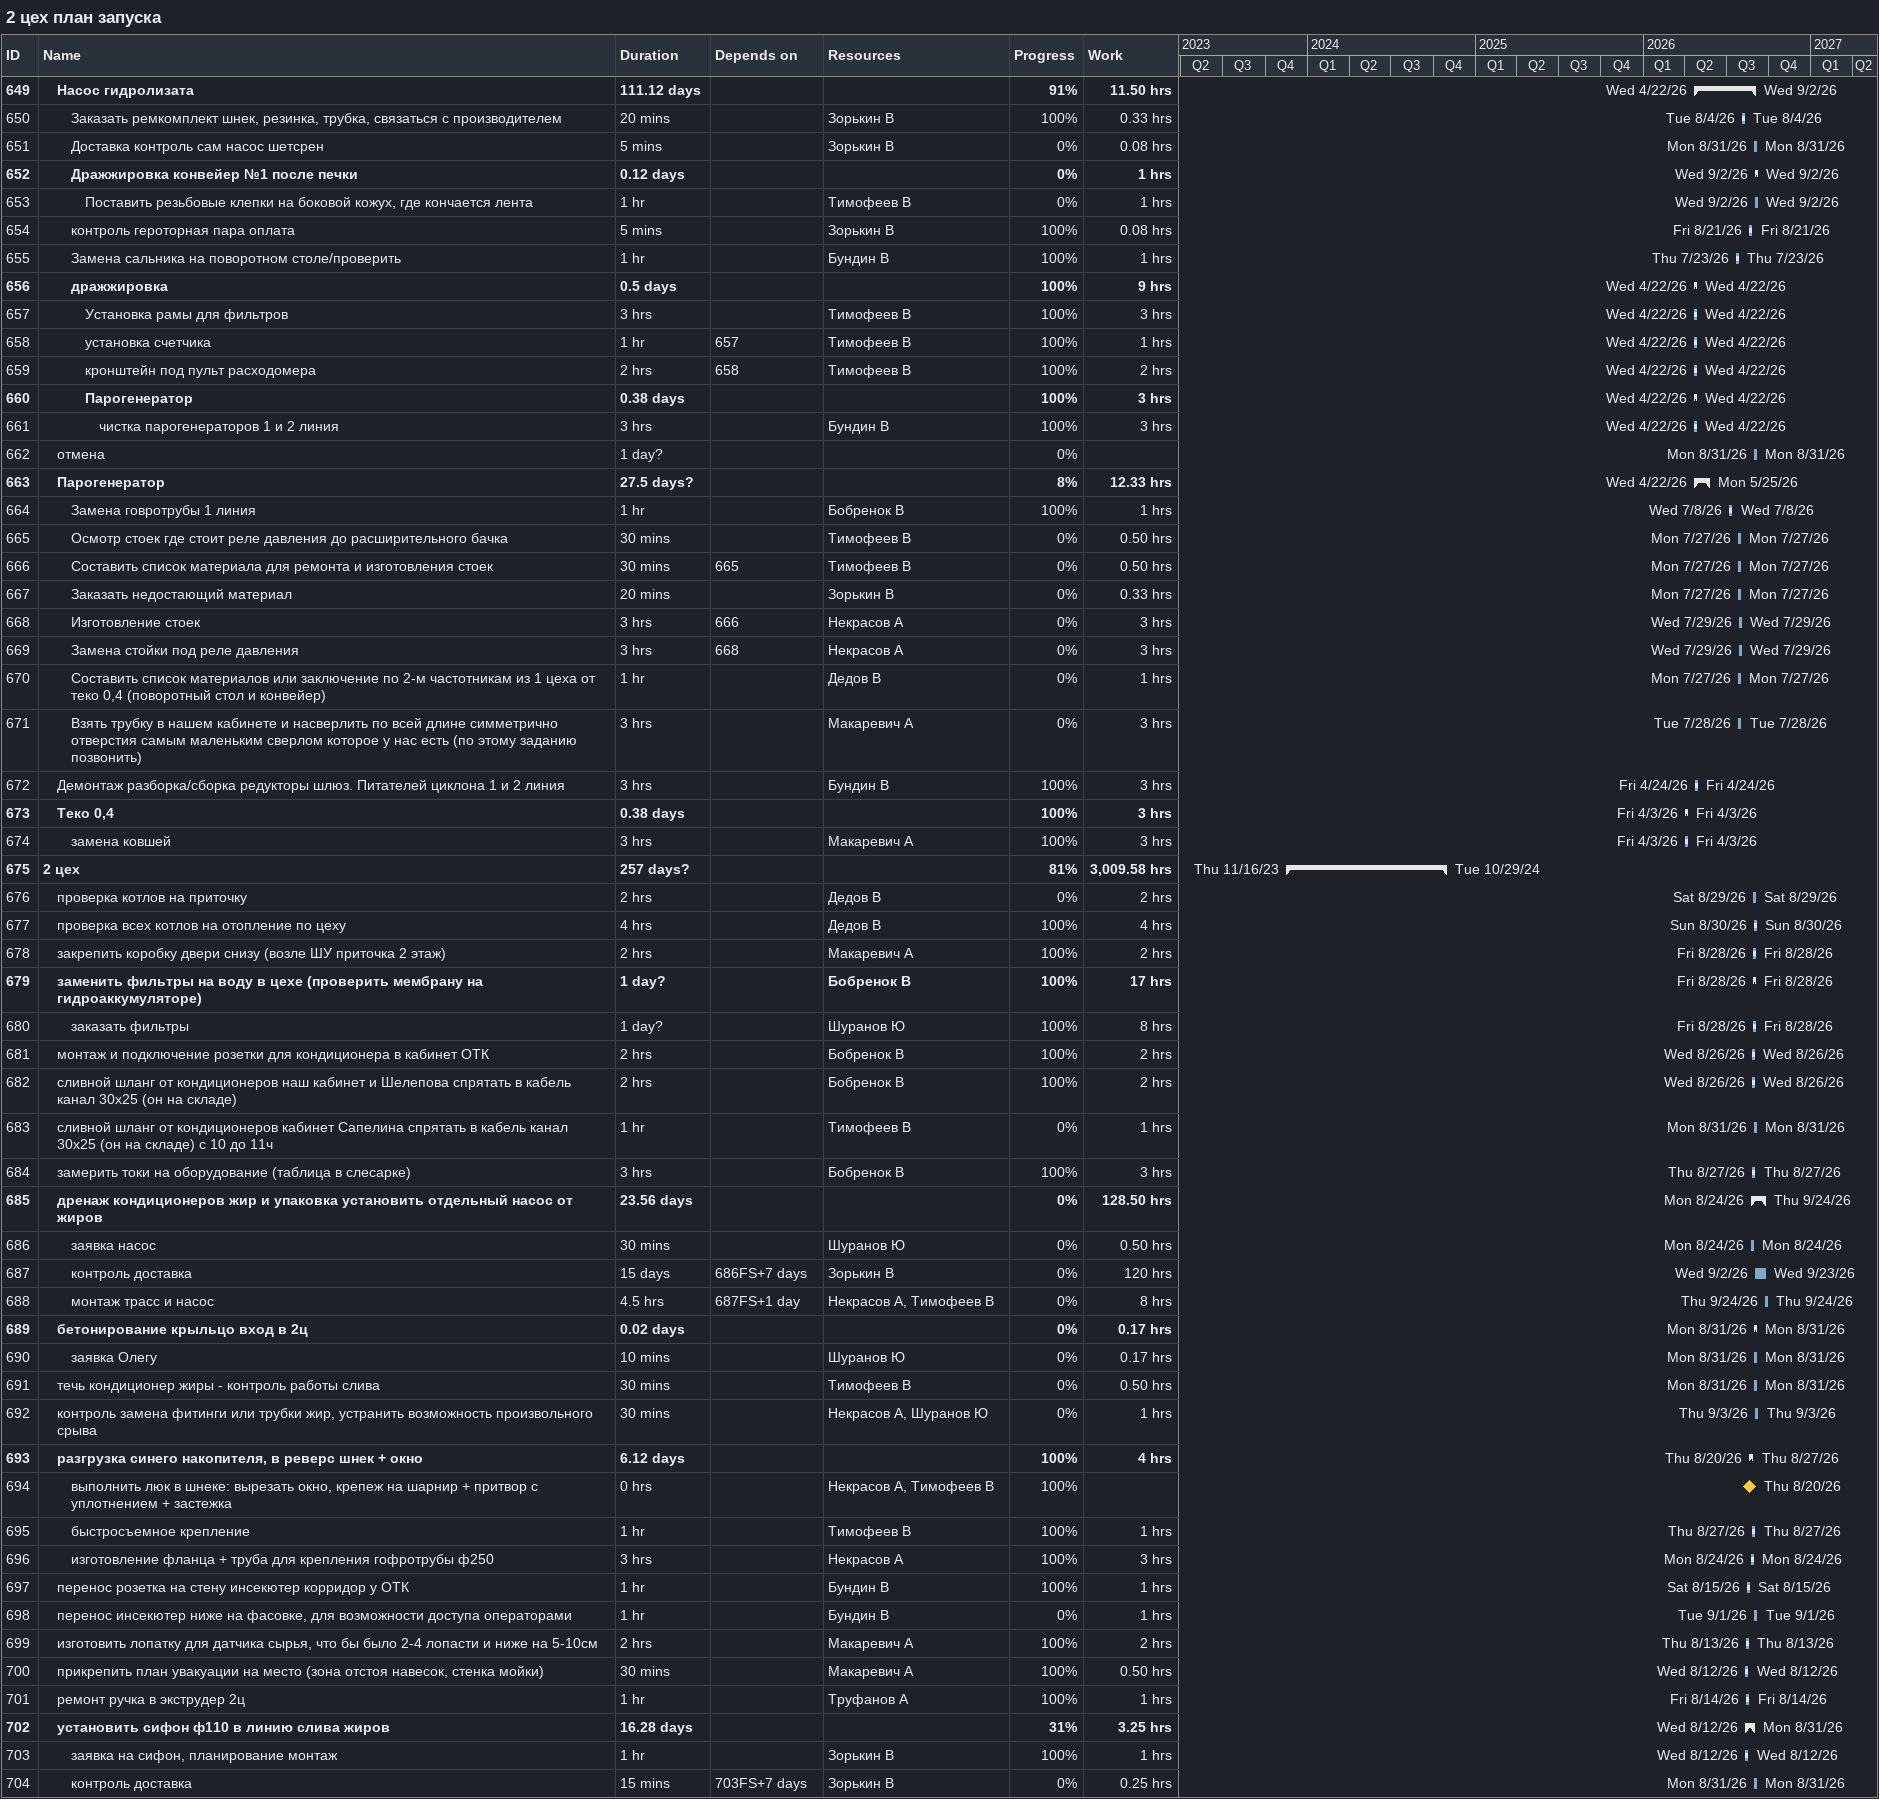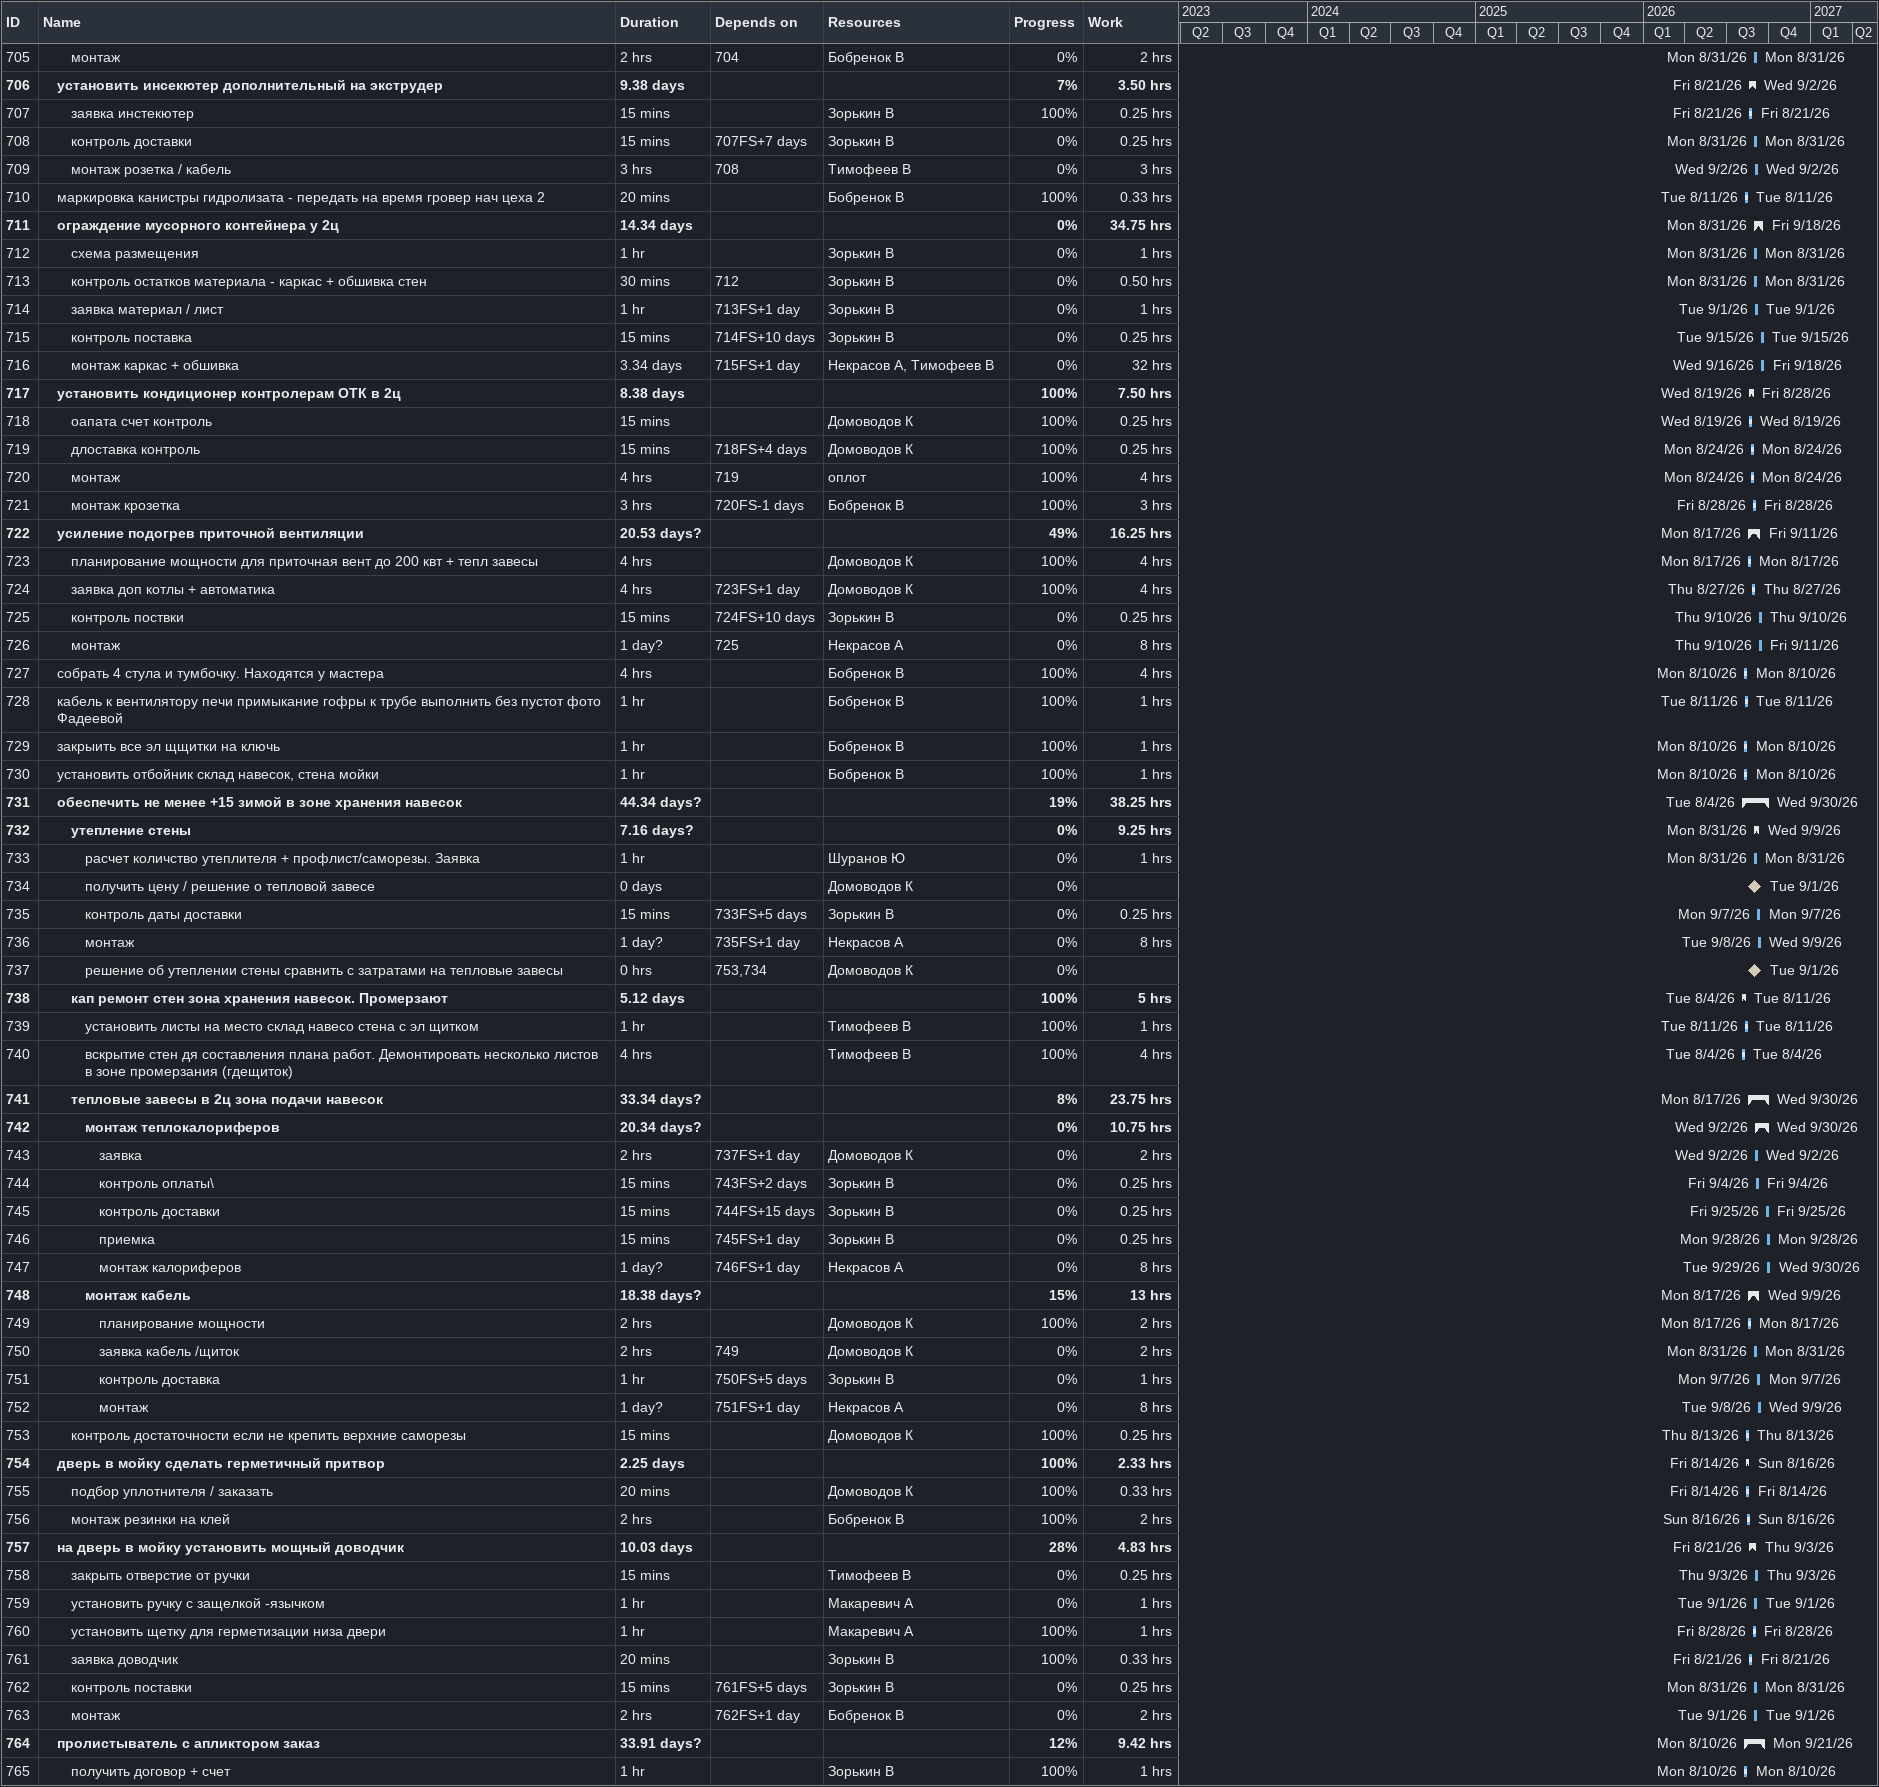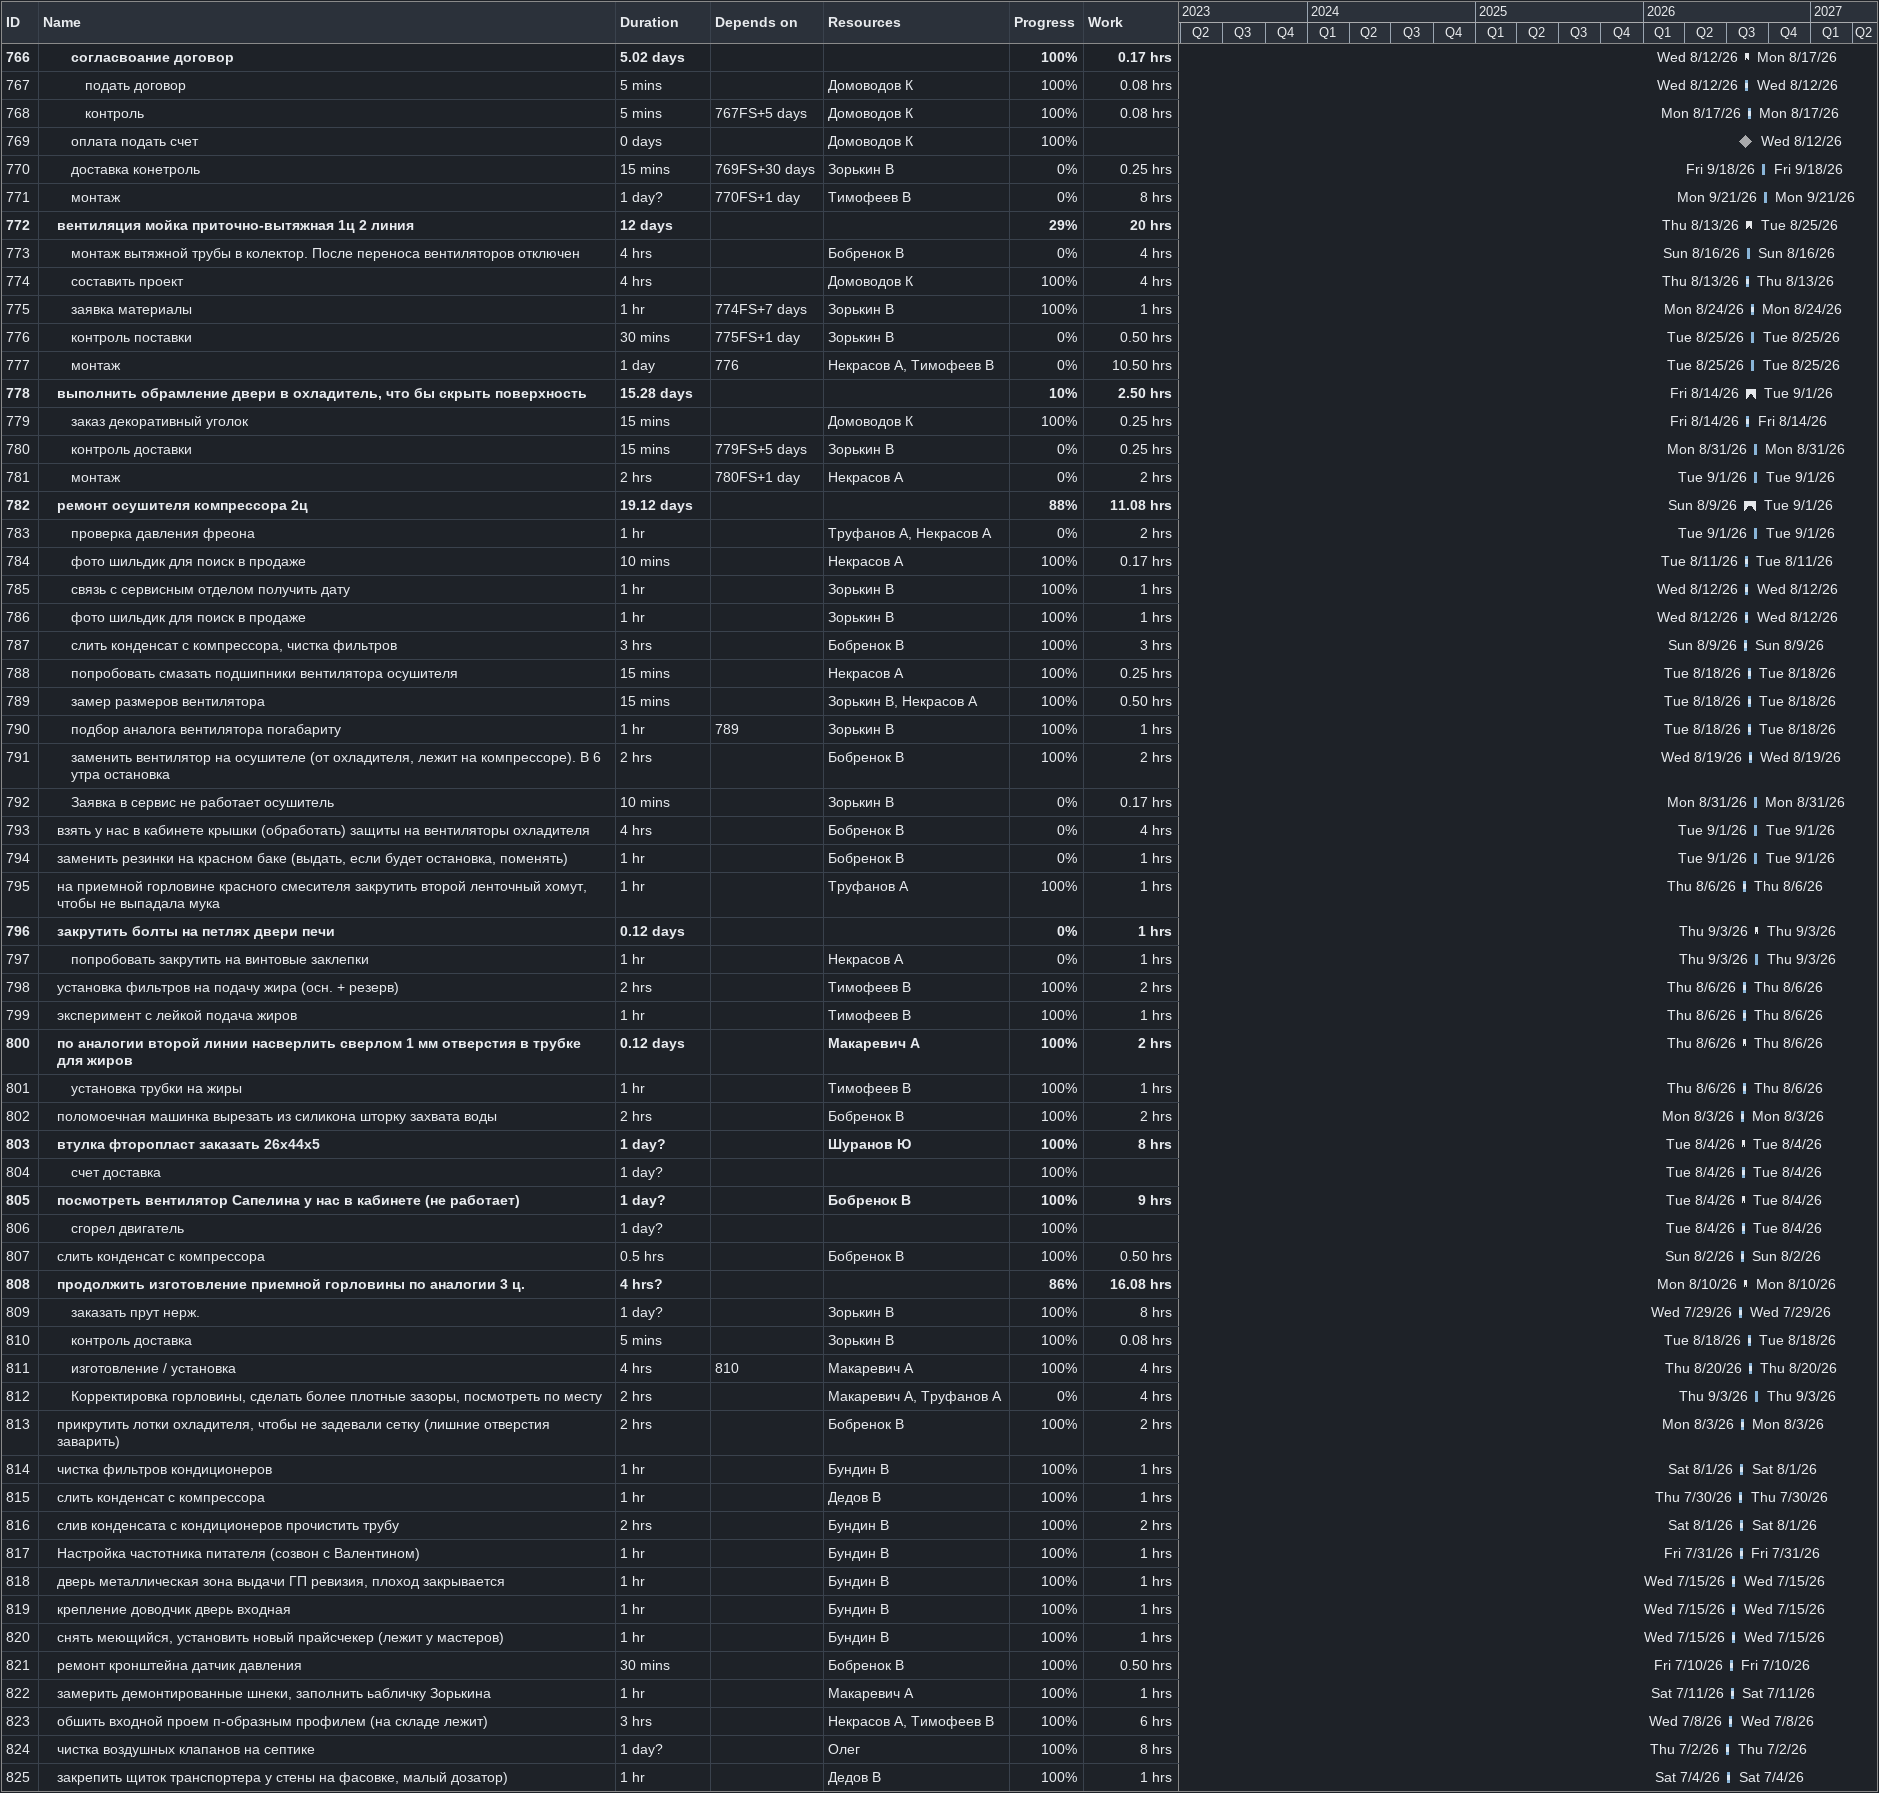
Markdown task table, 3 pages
2 цех план запуска

| ID | Level | Task | Duration | Start | Finish | Predecessors | Resources | % complete | Work (h) |
|---|---|---|---|---|---|---|---|---|---|
| 649 | 2 | **Насос гидролизата** | 111.12d | 2026-04-22 | 2026-09-02 |  |  | 91 | 11.50 |
| 650 | 3 | Заказать ремкомплект шнек, резинка, трубка, связаться с производителем | 20min | 2026-08-04 | 2026-08-04 |  | Зорькин В | 100 | 0.33 |
| 651 | 3 | Доставка контроль сам насос шетсрен | 5min | 2026-08-31 | 2026-08-31 |  | Зорькин В | 0 | 0.08 |
| 652 | 3 | **Дражжировка конвейер №1 после печки** | 0.12d | 2026-09-02 | 2026-09-02 |  |  | 0 | 1 |
| 653 | 4 | Поставить резьбовые клепки на боковой кожух, где кончается лента | 1h | 2026-09-02 | 2026-09-02 |  | Тимофеев В | 0 | 1 |
| 654 | 3 | контроль героторная пара оплата | 5min | 2026-08-21 | 2026-08-21 |  | Зорькин В | 100 | 0.08 |
| 655 | 3 | Замена сальника на поворотном столе/проверить | 1h | 2026-07-23 | 2026-07-23 |  | Бундин В | 100 | 1 |
| 656 | 3 | **дражжировка** | 0.5d | 2026-04-22 | 2026-04-22 |  |  | 100 | 9 |
| 657 | 4 | Установка рамы для фильтров | 3h | 2026-04-22 | 2026-04-22 |  | Тимофеев В | 100 | 3 |
| 658 | 4 | установка счетчика | 1h | 2026-04-22 | 2026-04-22 | 657 | Тимофеев В | 100 | 1 |
| 659 | 4 | кронштейн под пульт расходомера | 2h | 2026-04-22 | 2026-04-22 | 658 | Тимофеев В | 100 | 2 |
| 660 | 4 | **Парогенератор** | 0.38d | 2026-04-22 | 2026-04-22 |  |  | 100 | 3 |
| 661 | 5 | чистка парогенераторов 1 и 2 линия | 3h | 2026-04-22 | 2026-04-22 |  | Бундин В | 100 | 3 |
| 662 | 2 | отмена | 1d? | 2026-08-31 | 2026-08-31 |  |  | 0 |  |
| 663 | 2 | **Парогенератор** | 27.5d? | 2026-04-22 | 2026-05-25 |  |  | 8 | 12.33 |
| 664 | 3 | Замена говротрубы 1 линия | 1h | 2026-07-08 | 2026-07-08 |  | Бобренок В | 100 | 1 |
| 665 | 3 | Осмотр стоек где стоит реле давления до расширительного бачка | 30min | 2026-07-27 | 2026-07-27 |  | Тимофеев В | 0 | 0.50 |
| 666 | 3 | Составить список материала для ремонта и изготовления стоек | 30min | 2026-07-27 | 2026-07-27 | 665 | Тимофеев В | 0 | 0.50 |
| 667 | 3 | Заказать недостающий материал | 20min | 2026-07-27 | 2026-07-27 |  | Зорькин В | 0 | 0.33 |
| 668 | 3 | Изготовление стоек | 3h | 2026-07-29 | 2026-07-29 | 666 | Некрасов А | 0 | 3 |
| 669 | 3 | Замена стойки под реле давления | 3h | 2026-07-29 | 2026-07-29 | 668 | Некрасов А | 0 | 3 |
| 670 | 3 | Составить список материалов или заключение по 2-м частотникам из 1 цеха от теко 0,4 (поворотный стол и конвейер) | 1h | 2026-07-27 | 2026-07-27 |  | Дедов В | 0 | 1 |
| 671 | 3 | Взять трубку в нашем кабинете и насверлить по всей длине симметрично отверстия самым маленьким сверлом которое у нас есть (по этому заданию позвонить) | 3h | 2026-07-28 | 2026-07-28 |  | Макаревич А | 0 | 3 |
| 672 | 2 | Демонтаж разборка/сборка редукторы шлюз. Питателей циклона 1 и 2 линия | 3h | 2026-04-24 | 2026-04-24 |  | Бундин В | 100 | 3 |
| 673 | 2 | **Теко 0,4** | 0.38d | 2026-04-03 | 2026-04-03 |  |  | 100 | 3 |
| 674 | 3 | замена ковшей | 3h | 2026-04-03 | 2026-04-03 |  | Макаревич А | 100 | 3 |
| 675 | 1 | **2 цех** | 257d? | 2023-11-16 | 2024-10-29 |  |  | 81 | 3009.58 |
| 676 | 2 | проверка котлов на приточку | 2h | 2026-08-29 | 2026-08-29 |  | Дедов В | 0 | 2 |
| 677 | 2 | проверка всех котлов на отопление по цеху | 4h | 2026-08-30 | 2026-08-30 |  | Дедов В | 100 | 4 |
| 678 | 2 | закрепить коробку двери снизу (возле ШУ приточка 2 этаж) | 2h | 2026-08-28 | 2026-08-28 |  | Макаревич А | 100 | 2 |
| 679 | 2 | **заменить фильтры на воду в цехе (проверить мембрану на гидроаккумуляторе)** | 1d? | 2026-08-28 | 2026-08-28 |  | Бобренок В | 100 | 17 |
| 680 | 3 | заказать фильтры | 1d? | 2026-08-28 | 2026-08-28 |  | Шуранов Ю | 100 | 8 |
| 681 | 2 | монтаж и подключение розетки для кондиционера в кабинет ОТК | 2h | 2026-08-26 | 2026-08-26 |  | Бобренок В | 100 | 2 |
| 682 | 2 | сливной шланг от кондиционеров наш кабинет и Шелепова спрятать в кабель канал 30х25 (он на складе) | 2h | 2026-08-26 | 2026-08-26 |  | Бобренок В | 100 | 2 |
| 683 | 2 | сливной шланг от кондиционеров кабинет Сапелина спрятать в кабель канал 30х25 (он на складе) с 10 до 11ч | 1h | 2026-08-31 | 2026-08-31 |  | Тимофеев В | 0 | 1 |
| 684 | 2 | замерить токи на оборудование (таблица в слесарке) | 3h | 2026-08-27 | 2026-08-27 |  | Бобренок В | 100 | 3 |
| 685 | 2 | **дренаж кондиционеров жир и упаковка установить отдельный насос от жиров** | 23.56d | 2026-08-24 | 2026-09-24 |  |  | 0 | 128.50 |
| 686 | 3 | заявка насос | 30min | 2026-08-24 | 2026-08-24 |  | Шуранов Ю | 0 | 0.50 |
| 687 | 3 | контроль доставка | 15d | 2026-09-02 | 2026-09-23 | 686FS+7d | Зорькин В | 0 | 120 |
| 688 | 3 | монтаж трасс и насос | 4.5h | 2026-09-24 | 2026-09-24 | 687FS+1d | Некрасов А, Тимофеев В | 0 | 8 |
| 689 | 2 | **бетонирование крыльцо вход в 2ц** | 0.02d | 2026-08-31 | 2026-08-31 |  |  | 0 | 0.17 |
| 690 | 3 | заявка Олегу | 10min | 2026-08-31 | 2026-08-31 |  | Шуранов Ю | 0 | 0.17 |
| 691 | 2 | течь кондиционер жиры - контроль работы слива | 30min | 2026-08-31 | 2026-08-31 |  | Тимофеев В | 0 | 0.50 |
| 692 | 2 | контроль замена фитинги или трубки жир, устранить возможность произвольного срыва | 30min | 2026-09-03 | 2026-09-03 |  | Некрасов А, Шуранов Ю | 0 | 1 |
| 693 | 2 | **разгрузка синего накопителя, в реверс шнек + окно** | 6.12d | 2026-08-20 | 2026-08-27 |  |  | 100 | 4 |
| 694 | 3 | выполнить люк в шнеке: вырезать окно, крепеж на шарнир + притвор с уплотнением + застежка | 0h | 2026-08-20 | 2026-08-20 |  | Некрасов А, Тимофеев В | 100 |  |
| 695 | 3 | быстросъемное крепление | 1h | 2026-08-27 | 2026-08-27 |  | Тимофеев В | 100 | 1 |
| 696 | 3 | изготовление фланца + труба для крепления гофротрубы ф250 | 3h | 2026-08-24 | 2026-08-24 |  | Некрасов А | 100 | 3 |
| 697 | 2 | перенос розетка на стену инсекютер корридор у ОТК | 1h | 2026-08-15 | 2026-08-15 |  | Бундин В | 100 | 1 |
| 698 | 2 | перенос инсекютер ниже на фасовке, для возможности доступа операторами | 1h | 2026-09-01 | 2026-09-01 |  | Бундин В | 0 | 1 |
| 699 | 2 | изготовить лопатку для датчика сырья, что бы было 2-4 лопасти и ниже на 5-10см | 2h | 2026-08-13 | 2026-08-13 |  | Макаревич А | 100 | 2 |
| 700 | 2 | прикрепить план увакуации на место (зона отстоя навесок, стенка мойки) | 30min | 2026-08-12 | 2026-08-12 |  | Макаревич А | 100 | 0.50 |
| 701 | 2 | ремонт ручка в экструдер 2ц | 1h | 2026-08-14 | 2026-08-14 |  | Труфанов А | 100 | 1 |
| 702 | 2 | **установить сифон ф110 в линию слива жиров** | 16.28d | 2026-08-12 | 2026-08-31 |  |  | 31 | 3.25 |
| 703 | 3 | заявка на сифон, планирование монтаж | 1h | 2026-08-12 | 2026-08-12 |  | Зорькин В | 100 | 1 |
| 704 | 3 | контроль доставка | 15min | 2026-08-31 | 2026-08-31 | 703FS+7d | Зорькин В | 0 | 0.25 |
| 705 | 3 | монтаж | 2h | 2026-08-31 | 2026-08-31 | 704 | Бобренок В | 0 | 2 |
| 706 | 2 | **установить инсекютер дополнительный на экструдер** | 9.38d | 2026-08-21 | 2026-09-02 |  |  | 7 | 3.50 |
| 707 | 3 | заявка инстекютер | 15min | 2026-08-21 | 2026-08-21 |  | Зорькин В | 100 | 0.25 |
| 708 | 3 | контроль доставки | 15min | 2026-08-31 | 2026-08-31 | 707FS+7d | Зорькин В | 0 | 0.25 |
| 709 | 3 | монтаж розетка / кабель | 3h | 2026-09-02 | 2026-09-02 | 708 | Тимофеев В | 0 | 3 |
| 710 | 2 | маркировка канистры гидролизата - передать на время гровер нач цеха 2 | 20min | 2026-08-11 | 2026-08-11 |  | Бобренок В | 100 | 0.33 |
| 711 | 2 | **ограждение мусорного контейнера у 2ц** | 14.34d | 2026-08-31 | 2026-09-18 |  |  | 0 | 34.75 |
| 712 | 3 | схема размещения | 1h | 2026-08-31 | 2026-08-31 |  | Зорькин В | 0 | 1 |
| 713 | 3 | контроль остатков материала - каркас + обшивка стен | 30min | 2026-08-31 | 2026-08-31 | 712 | Зорькин В | 0 | 0.50 |
| 714 | 3 | заявка материал / лист | 1h | 2026-09-01 | 2026-09-01 | 713FS+1d | Зорькин В | 0 | 1 |
| 715 | 3 | контроль поставка | 15min | 2026-09-15 | 2026-09-15 | 714FS+10d | Зорькин В | 0 | 0.25 |
| 716 | 3 | монтаж каркас + обшивка | 3.34d | 2026-09-16 | 2026-09-18 | 715FS+1d | Некрасов А, Тимофеев В | 0 | 32 |
| 717 | 2 | **установить кондиционер контролерам ОТК в 2ц** | 8.38d | 2026-08-19 | 2026-08-28 |  |  | 100 | 7.50 |
| 718 | 3 | оапата счет контроль | 15min | 2026-08-19 | 2026-08-19 |  | Домоводов К | 100 | 0.25 |
| 719 | 3 | длоставка контроль | 15min | 2026-08-24 | 2026-08-24 | 718FS+4d | Домоводов К | 100 | 0.25 |
| 720 | 3 | монтаж | 4h | 2026-08-24 | 2026-08-24 | 719 | оплот | 100 | 4 |
| 721 | 3 | монтаж крозетка | 3h | 2026-08-28 | 2026-08-28 | 720FS-1d | Бобренок В | 100 | 3 |
| 722 | 2 | **усиление подогрев приточной вентиляции** | 20.53d? | 2026-08-17 | 2026-09-11 |  |  | 49 | 16.25 |
| 723 | 3 | планирование мощности для приточная вент до 200 квт + тепл завесы | 4h | 2026-08-17 | 2026-08-17 |  | Домоводов К | 100 | 4 |
| 724 | 3 | заявка доп котлы + автоматика | 4h | 2026-08-27 | 2026-08-27 | 723FS+1d | Домоводов К | 100 | 4 |
| 725 | 3 | контроль поствки | 15min | 2026-09-10 | 2026-09-10 | 724FS+10d | Зорькин В | 0 | 0.25 |
| 726 | 3 | монтаж | 1d? | 2026-09-10 | 2026-09-11 | 725 | Некрасов А | 0 | 8 |
| 727 | 2 | собрать 4 стула и тумбочку. Находятся у мастера | 4h | 2026-08-10 | 2026-08-10 |  | Бобренок В | 100 | 4 |
| 728 | 2 | кабель к вентилятору печи примыкание гофры к трубе выполнить без пустот фото Фадеевой | 1h | 2026-08-11 | 2026-08-11 |  | Бобренок В | 100 | 1 |
| 729 | 2 | закрыить все эл щщитки на ключь | 1h | 2026-08-10 | 2026-08-10 |  | Бобренок В | 100 | 1 |
| 730 | 2 | установить отбойник склад навесок, стена мойки | 1h | 2026-08-10 | 2026-08-10 |  | Бобренок В | 100 | 1 |
| 731 | 2 | **обеспечить не менее +15 зимой в зоне хранения навесок** | 44.34d? | 2026-08-04 | 2026-09-30 |  |  | 19 | 38.25 |
| 732 | 3 | **утепление стены** | 7.16d? | 2026-08-31 | 2026-09-09 |  |  | 0 | 9.25 |
| 733 | 4 | расчет количство утеплителя + профлист/саморезы. Заявка | 1h | 2026-08-31 | 2026-08-31 |  | Шуранов Ю | 0 | 1 |
| 734 | 4 | получить цену / решение о тепловой завесе | 0d | 2026-09-01 | 2026-09-01 |  | Домоводов К | 0 |  |
| 735 | 4 | контроль даты доставки | 15min | 2026-09-07 | 2026-09-07 | 733FS+5d | Зорькин В | 0 | 0.25 |
| 736 | 4 | монтаж | 1d? | 2026-09-08 | 2026-09-09 | 735FS+1d | Некрасов А | 0 | 8 |
| 737 | 4 | решение об утеплении стены сравнить с затратами на тепловые завесы | 0h | 2026-09-01 | 2026-09-01 | 753, 734 | Домоводов К | 0 |  |
| 738 | 3 | **кап ремонт стен зона хранения навесок. Промерзают** | 5.12d | 2026-08-04 | 2026-08-11 |  |  | 100 | 5 |
| 739 | 4 | установить листы на место склад навесо стена с эл щитком | 1h | 2026-08-11 | 2026-08-11 |  | Тимофеев В | 100 | 1 |
| 740 | 4 | вскрытие стен дя составления плана работ. Демонтировать несколько листов в зоне промерзания (гдещиток) | 4h | 2026-08-04 | 2026-08-04 |  | Тимофеев В | 100 | 4 |
| 741 | 3 | **тепловые завесы в 2ц зона подачи навесок** | 33.34d? | 2026-08-17 | 2026-09-30 |  |  | 8 | 23.75 |
| 742 | 4 | **монтаж теплокалориферов** | 20.34d? | 2026-09-02 | 2026-09-30 |  |  | 0 | 10.75 |
| 743 | 5 | заявка | 2h | 2026-09-02 | 2026-09-02 | 737FS+1d | Домоводов К | 0 | 2 |
| 744 | 5 | контроль оплаты\ | 15min | 2026-09-04 | 2026-09-04 | 743FS+2d | Зорькин В | 0 | 0.25 |
| 745 | 5 | контроль доставки | 15min | 2026-09-25 | 2026-09-25 | 744FS+15d | Зорькин В | 0 | 0.25 |
| 746 | 5 | приемка | 15min | 2026-09-28 | 2026-09-28 | 745FS+1d | Зорькин В | 0 | 0.25 |
| 747 | 5 | монтаж калориферов | 1d? | 2026-09-29 | 2026-09-30 | 746FS+1d | Некрасов А | 0 | 8 |
| 748 | 4 | **монтаж кабель** | 18.38d? | 2026-08-17 | 2026-09-09 |  |  | 15 | 13 |
| 749 | 5 | планирование мощности | 2h | 2026-08-17 | 2026-08-17 |  | Домоводов К | 100 | 2 |
| 750 | 5 | заявка кабель /щиток | 2h | 2026-08-31 | 2026-08-31 | 749 | Домоводов К | 0 | 2 |
| 751 | 5 | контроль доставка | 1h | 2026-09-07 | 2026-09-07 | 750FS+5d | Зорькин В | 0 | 1 |
| 752 | 5 | монтаж | 1d? | 2026-09-08 | 2026-09-09 | 751FS+1d | Некрасов А | 0 | 8 |
| 753 | 3 | контроль достаточности если не крепить верхние саморезы | 15min | 2026-08-13 | 2026-08-13 |  | Домоводов К | 100 | 0.25 |
| 754 | 2 | **дверь в мойку сделать герметичный притвор** | 2.25d | 2026-08-14 | 2026-08-16 |  |  | 100 | 2.33 |
| 755 | 3 | подбор уплотнителя / заказать | 20min | 2026-08-14 | 2026-08-14 |  | Домоводов К | 100 | 0.33 |
| 756 | 3 | монтаж резинки на клей | 2h | 2026-08-16 | 2026-08-16 |  | Бобренок В | 100 | 2 |
| 757 | 2 | **на дверь в мойку установить мощный доводчик** | 10.03d | 2026-08-21 | 2026-09-03 |  |  | 28 | 4.83 |
| 758 | 3 | закрыть отверстие от ручки | 15min | 2026-09-03 | 2026-09-03 |  | Тимофеев В | 0 | 0.25 |
| 759 | 3 | установить ручку с защелкой -язычком | 1h | 2026-09-01 | 2026-09-01 |  | Макаревич А | 0 | 1 |
| 760 | 3 | установить щетку для герметизации низа двери | 1h | 2026-08-28 | 2026-08-28 |  | Макаревич А | 100 | 1 |
| 761 | 3 | заявка доводчик | 20min | 2026-08-21 | 2026-08-21 |  | Зорькин В | 100 | 0.33 |
| 762 | 3 | контроль поставки | 15min | 2026-08-31 | 2026-08-31 | 761FS+5d | Зорькин В | 0 | 0.25 |
| 763 | 3 | монтаж | 2h | 2026-09-01 | 2026-09-01 | 762FS+1d | Бобренок В | 0 | 2 |
| 764 | 2 | **пролистыватель с апликтором заказ** | 33.91d? | 2026-08-10 | 2026-09-21 |  |  | 12 | 9.42 |
| 765 | 3 | получить договор + счет | 1h | 2026-08-10 | 2026-08-10 |  | Зорькин В | 100 | 1 |
| 766 | 3 | **согласвоание договор** | 5.02d | 2026-08-12 | 2026-08-17 |  |  | 100 | 0.17 |
| 767 | 4 | подать договор | 5min | 2026-08-12 | 2026-08-12 |  | Домоводов К | 100 | 0.08 |
| 768 | 4 | контроль | 5min | 2026-08-17 | 2026-08-17 | 767FS+5d | Домоводов К | 100 | 0.08 |
| 769 | 3 | оплата подать счет | 0d | 2026-08-12 | 2026-08-12 |  | Домоводов К | 100 |  |
| 770 | 3 | доставка конетроль | 15min | 2026-09-18 | 2026-09-18 | 769FS+30d | Зорькин В | 0 | 0.25 |
| 771 | 3 | монтаж | 1d? | 2026-09-21 | 2026-09-21 | 770FS+1d | Тимофеев В | 0 | 8 |
| 772 | 2 | **вентиляция мойка приточно-вытяжная 1ц 2 линия** | 12d | 2026-08-13 | 2026-08-25 |  |  | 29 | 20 |
| 773 | 3 | монтаж вытяжной трубы в колектор. После переноса вентиляторов отключен | 4h | 2026-08-16 | 2026-08-16 |  | Бобренок В | 0 | 4 |
| 774 | 3 | составить проект | 4h | 2026-08-13 | 2026-08-13 |  | Домоводов К | 100 | 4 |
| 775 | 3 | заявка материалы | 1h | 2026-08-24 | 2026-08-24 | 774FS+7d | Зорькин В | 100 | 1 |
| 776 | 3 | контроль поставки | 30min | 2026-08-25 | 2026-08-25 | 775FS+1d | Зорькин В | 0 | 0.50 |
| 777 | 3 | монтаж | 1d | 2026-08-25 | 2026-08-25 | 776 | Некрасов А, Тимофеев В | 0 | 10.50 |
| 778 | 2 | **выполнить обрамление двери в охладитель, что бы скрыть поверхность** | 15.28d | 2026-08-14 | 2026-09-01 |  |  | 10 | 2.50 |
| 779 | 3 | заказ декоративный уголок | 15min | 2026-08-14 | 2026-08-14 |  | Домоводов К | 100 | 0.25 |
| 780 | 3 | контроль доставки | 15min | 2026-08-31 | 2026-08-31 | 779FS+5d | Зорькин В | 0 | 0.25 |
| 781 | 3 | монтаж | 2h | 2026-09-01 | 2026-09-01 | 780FS+1d | Некрасов А | 0 | 2 |
| 782 | 2 | **ремонт осушителя компрессора 2ц** | 19.12d | 2026-08-09 | 2026-09-01 |  |  | 88 | 11.08 |
| 783 | 3 | проверка давления фреона | 1h | 2026-09-01 | 2026-09-01 |  | Труфанов А, Некрасов А | 0 | 2 |
| 784 | 3 | фото шильдик для поиск в продаже | 10min | 2026-08-11 | 2026-08-11 |  | Некрасов А | 100 | 0.17 |
| 785 | 3 | связь с сервисным отделом получить дату | 1h | 2026-08-12 | 2026-08-12 |  | Зорькин В | 100 | 1 |
| 786 | 3 | фото шильдик для поиск в продаже | 1h | 2026-08-12 | 2026-08-12 |  | Зорькин В | 100 | 1 |
| 787 | 3 | слить конденсат с компрессора, чистка фильтров | 3h | 2026-08-09 | 2026-08-09 |  | Бобренок В | 100 | 3 |
| 788 | 3 | попробовать смазать подшипники вентилятора осушителя | 15min | 2026-08-18 | 2026-08-18 |  | Некрасов А | 100 | 0.25 |
| 789 | 3 | замер размеров вентилятора | 15min | 2026-08-18 | 2026-08-18 |  | Зорькин В, Некрасов А | 100 | 0.50 |
| 790 | 3 | подбор аналога вентилятора погабариту | 1h | 2026-08-18 | 2026-08-18 | 789 | Зорькин В | 100 | 1 |
| 791 | 3 | заменить вентилятор на осушителе (от охладителя, лежит на компрессоре). В 6 утра остановка | 2h | 2026-08-19 | 2026-08-19 |  | Бобренок В | 100 | 2 |
| 792 | 3 | Заявка в сервис не работает осушитель | 10min | 2026-08-31 | 2026-08-31 |  | Зорькин В | 0 | 0.17 |
| 793 | 2 | взять у нас в кабинете крышки (обработать) защиты на вентиляторы охладителя | 4h | 2026-09-01 | 2026-09-01 |  | Бобренок В | 0 | 4 |
| 794 | 2 | заменить резинки на красном баке (выдать, если будет остановка, поменять) | 1h | 2026-09-01 | 2026-09-01 |  | Бобренок В | 0 | 1 |
| 795 | 2 | на приемной горловине красного смесителя закрутить второй ленточный хомут, чтобы не выпадала мука | 1h | 2026-08-06 | 2026-08-06 |  | Труфанов А | 100 | 1 |
| 796 | 2 | **закрутить болты на петлях двери печи** | 0.12d | 2026-09-03 | 2026-09-03 |  |  | 0 | 1 |
| 797 | 3 | попробовать закрутить на винтовые заклепки | 1h | 2026-09-03 | 2026-09-03 |  | Некрасов А | 0 | 1 |
| 798 | 2 | установка фильтров на подачу жира (осн. + резерв) | 2h | 2026-08-06 | 2026-08-06 |  | Тимофеев В | 100 | 2 |
| 799 | 2 | эксперимент с лейкой подача жиров | 1h | 2026-08-06 | 2026-08-06 |  | Тимофеев В | 100 | 1 |
| 800 | 2 | **по аналогии второй линии насверлить сверлом 1 мм отверстия в трубке для жиров** | 0.12d | 2026-08-06 | 2026-08-06 |  | Макаревич А | 100 | 2 |
| 801 | 3 | установка трубки на жиры | 1h | 2026-08-06 | 2026-08-06 |  | Тимофеев В | 100 | 1 |
| 802 | 2 | поломоечная машинка вырезать из силикона шторку захвата воды | 2h | 2026-08-03 | 2026-08-03 |  | Бобренок В | 100 | 2 |
| 803 | 2 | **втулка фторопласт заказать 26х44х5** | 1d? | 2026-08-04 | 2026-08-04 |  | Шуранов Ю | 100 | 8 |
| 804 | 3 | счет доставка | 1d? | 2026-08-04 | 2026-08-04 |  |  | 100 |  |
| 805 | 2 | **посмотреть вентилятор Сапелина у нас в кабинете (не работает)** | 1d? | 2026-08-04 | 2026-08-04 |  | Бобренок В | 100 | 9 |
| 806 | 3 | сгорел двигатель | 1d? | 2026-08-04 | 2026-08-04 |  |  | 100 |  |
| 807 | 2 | слить конденсат с компрессора | 0.5h | 2026-08-02 | 2026-08-02 |  | Бобренок В | 100 | 0.50 |
| 808 | 2 | **продолжить изготовление приемной горловины по аналогии 3 ц.** | 4h? | 2026-08-10 | 2026-08-10 |  |  | 86 | 16.08 |
| 809 | 3 | заказать прут нерж. | 1d? | 2026-07-29 | 2026-07-29 |  | Зорькин В | 100 | 8 |
| 810 | 3 | контроль доставка | 5min | 2026-08-18 | 2026-08-18 |  | Зорькин В | 100 | 0.08 |
| 811 | 3 | изготовление / установка | 4h | 2026-08-20 | 2026-08-20 | 810 | Макаревич А | 100 | 4 |
| 812 | 3 | Корректировка горловины, сделать более плотные зазоры, посмотреть по месту | 2h | 2026-09-03 | 2026-09-03 |  | Макаревич А, Труфанов А | 0 | 4 |
| 813 | 2 | прикрутить лотки охладителя, чтобы не задевали сетку (лишние отверстия заварить) | 2h | 2026-08-03 | 2026-08-03 |  | Бобренок В | 100 | 2 |
| 814 | 2 | чистка фильтров кондиционеров | 1h | 2026-08-01 | 2026-08-01 |  | Бундин В | 100 | 1 |
| 815 | 2 | слить конденсат с компрессора | 1h | 2026-07-30 | 2026-07-30 |  | Дедов В | 100 | 1 |
| 816 | 2 | слив конденсата с кондиционеров прочистить трубу | 2h | 2026-08-01 | 2026-08-01 |  | Бундин В | 100 | 2 |
| 817 | 2 | Настройка частотника питателя (созвон с Валентином) | 1h | 2026-07-31 | 2026-07-31 |  | Бундин В | 100 | 1 |
| 818 | 2 | дверь металлическая зона выдачи ГП ревизия, плоход закрывается | 1h | 2026-07-15 | 2026-07-15 |  | Бундин В | 100 | 1 |
| 819 | 2 | крепление доводчик дверь входная | 1h | 2026-07-15 | 2026-07-15 |  | Бундин В | 100 | 1 |
| 820 | 2 | снять меющийся, установить новый прайсчекер (лежит у мастеров) | 1h | 2026-07-15 | 2026-07-15 |  | Бундин В | 100 | 1 |
| 821 | 2 | ремонт кронштейна датчик давления | 30min | 2026-07-10 | 2026-07-10 |  | Бобренок В | 100 | 0.50 |
| 822 | 2 | замерить демонтированные шнеки, заполнить ьабличку Зорькина | 1h | 2026-07-11 | 2026-07-11 |  | Макаревич А | 100 | 1 |
| 823 | 2 | обшить входной проем п-образным профилем (на складе лежит) | 3h | 2026-07-08 | 2026-07-08 |  | Некрасов А, Тимофеев В | 100 | 6 |
| 824 | 2 | чистка воздушных клапанов на септике | 1d? | 2026-07-02 | 2026-07-02 |  | Олег | 100 | 8 |
| 825 | 2 | закрепить щиток транспортера у стены на фасовке, малый дозатор) | 1h | 2026-07-04 | 2026-07-04 |  | Дедов В | 100 | 1 |
